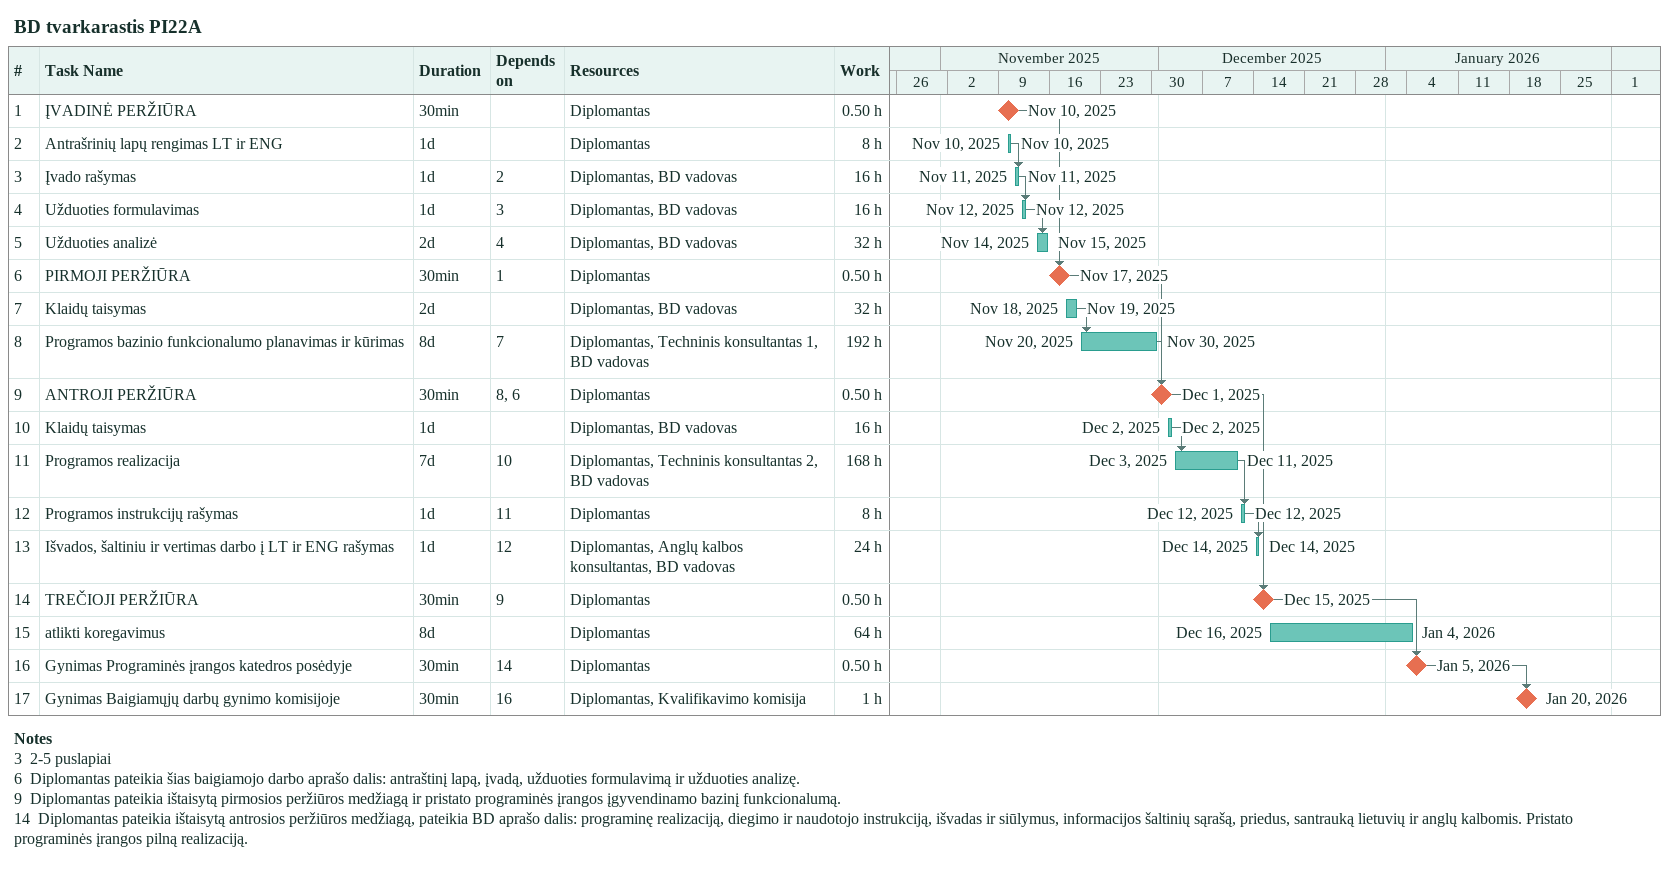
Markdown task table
BD tvarkarastis PI22A

| ID | Task | Duration | Start | Finish | Predecessors | Resources | Work (h) |
|---|---|---|---|---|---|---|---|
| 1 | ĮVADINĖ PERŽIŪRA | 30min | 2025-11-10 | 2025-11-10 |  | Diplomantas | 0.50 |
| 2 | Antrašrinių lapų rengimas LT ir ENG | 1d | 2025-11-10 | 2025-11-10 |  | Diplomantas | 8 |
| 3 | Įvado rašymas | 1d | 2025-11-11 | 2025-11-11 | 2 | Diplomantas, BD vadovas | 16 |
| 4 | Užduoties formulavimas | 1d | 2025-11-12 | 2025-11-12 | 3 | Diplomantas, BD vadovas | 16 |
| 5 | Užduoties analizė | 2d | 2025-11-14 | 2025-11-15 | 4 | Diplomantas, BD vadovas | 32 |
| 6 | PIRMOJI PERŽIŪRA | 30min | 2025-11-17 | 2025-11-17 | 1 | Diplomantas | 0.50 |
| 7 | Klaidų taisymas | 2d | 2025-11-18 | 2025-11-19 |  | Diplomantas, BD vadovas | 32 |
| 8 | Programos bazinio funkcionalumo planavimas ir kūrimas | 8d | 2025-11-20 | 2025-11-30 | 7 | Diplomantas, Techninis konsultantas 1, BD vadovas | 192 |
| 9 | ANTROJI PERŽIŪRA | 30min | 2025-12-01 | 2025-12-01 | 8, 6 | Diplomantas | 0.50 |
| 10 | Klaidų taisymas | 1d | 2025-12-02 | 2025-12-02 |  | Diplomantas, BD vadovas | 16 |
| 11 | Programos realizacija | 7d | 2025-12-03 | 2025-12-11 | 10 | Diplomantas, Techninis konsultantas 2, BD vadovas | 168 |
| 12 | Programos instrukcijų rašymas | 1d | 2025-12-12 | 2025-12-12 | 11 | Diplomantas | 8 |
| 13 | Išvados, šaltiniu ir vertimas darbo į LT ir ENG rašymas | 1d | 2025-12-14 | 2025-12-14 | 12 | Diplomantas, Anglų kalbos konsultantas, BD vadovas | 24 |
| 14 | TREČIOJI PERŽIŪRA | 30min | 2025-12-15 | 2025-12-15 | 9 | Diplomantas | 0.50 |
| 15 | atlikti koregavimus | 8d | 2025-12-16 | 2026-01-04 |  | Diplomantas | 64 |
| 16 | Gynimas Programinės įrangos katedros posėdyje | 30min | 2026-01-05 | 2026-01-05 | 14 | Diplomantas | 0.50 |
| 17 | Gynimas Baigiamųjų darbų gynimo komisijoje | 30min | 2026-01-20 | 2026-01-20 | 16 | Diplomantas, Kvalifikavimo komisija | 1 |

Notes
- 3: 2-5 puslapiai
- 6: Diplomantas pateikia šias baigiamojo darbo aprašo dalis: antraštinį lapą, įvadą, užduoties formulavimą ir užduoties analizę.
- 9: Diplomantas pateikia ištaisytą pirmosios peržiūros medžiagą ir pristato programinės įrangos įgyvendinamo bazinį funkcionalumą.
- 14: Diplomantas pateikia ištaisytą antrosios peržiūros medžiagą, pateikia BD aprašo dalis: programinę realizaciją, diegimo ir naudotojo instrukciją, išvadas ir siūlymus, informacijos šaltinių sąrašą, priedus, santrauką lietuvių ir anglų kalbomis. Pristato programinės įrangos pilną realizaciją.
